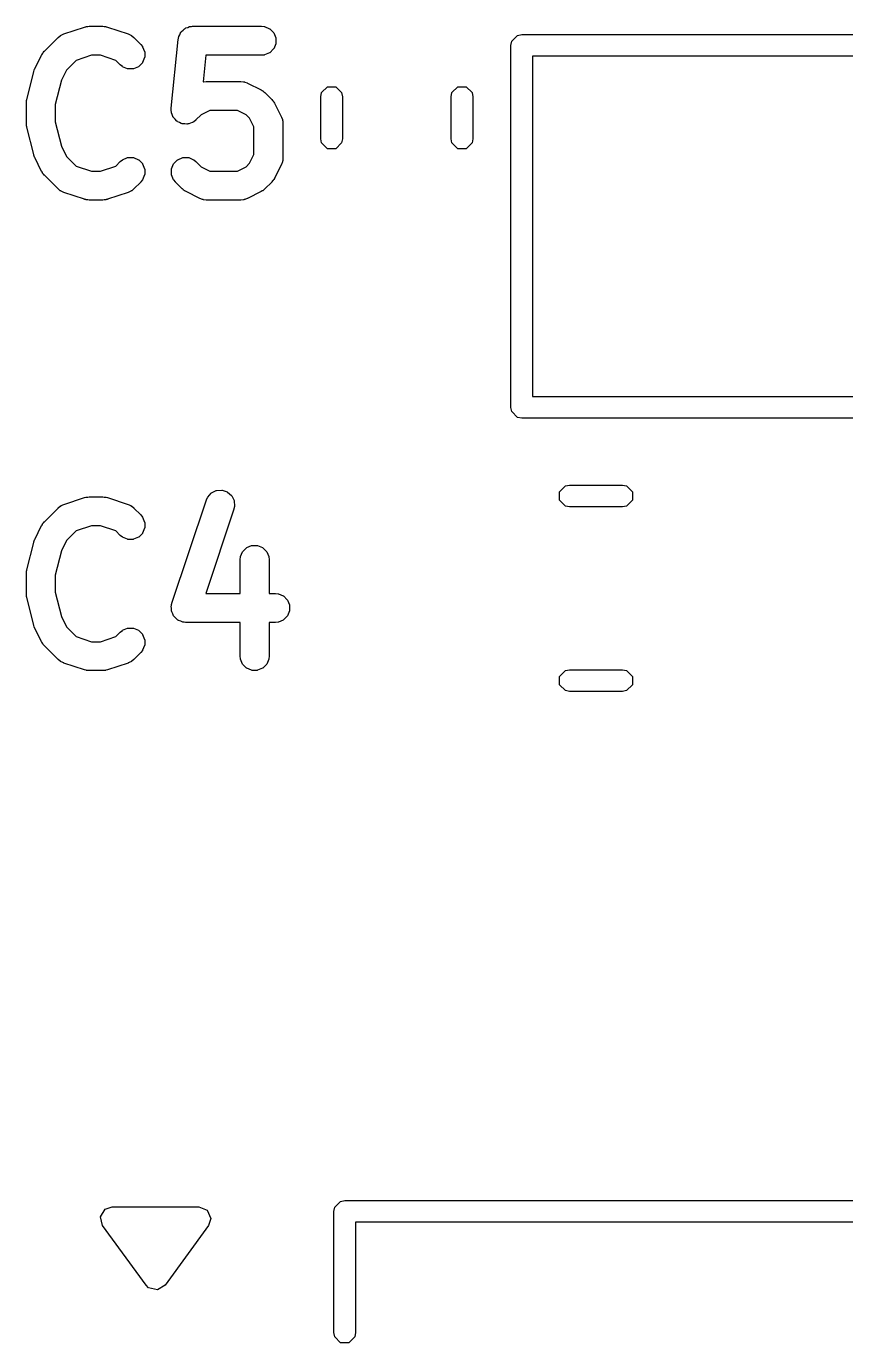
# Model space of a CAD drawing. Extents: x 125.7 to 173.8, y -124.1 to -88.3.
# Drawn here: x 142.09 to 146.62, y -106.06 to -98.78 of the extents above; entities that cross this region are included whole.
import ezdxf

# ---------------------------------------------------------------- set-up
doc = ezdxf.new("R2010")
doc.units = 0
doc.layers.add('BLACK', color=7, linetype='CONTINUOUS')

msp = doc.modelspace()

# ---------------------------------------------------------------- linework, layer by layer
at = {"layer": 'BLACK', "linetype": 'CONTINUOUS'}
for p, q in [((142.267604, -98.843492), (142.278969, -98.834164)), ((142.278969, -98.834164), (142.280226, -98.83341)), ((142.280226, -98.83341), (142.281971, -98.832686)), ((142.281971, -98.832686), (142.283392, -98.831455)), ((142.283392, -98.831455), (142.284629, -98.830667)), ((142.284629, -98.830667), (142.298054, -98.824673)), ((142.298054, -98.824673), (142.298511, -98.824496)), ((142.298511, -98.824496), (142.412797, -98.786401)), ((142.412797, -98.786401), (142.413269, -98.786269)), ((142.413269, -98.786269), (142.420107, -98.784713)), ((142.420107, -98.784713), (142.421551, -98.784116)), ((142.421551, -98.784116), (142.422972, -98.78376)), ((142.422972, -98.78376), (142.425315, -98.783528)), ((142.425315, -98.783528), (142.427608, -98.783008)), ((142.427608, -98.783008), (142.429069, -98.782897)), ((142.429069, -98.782897), (142.430617, -98.783006)), ((142.430617, -98.783006), (142.437605, -98.782319)), ((142.437605, -98.782319), (142.438095, -98.782295)), ((142.438095, -98.782295), (142.514286, -98.782295)), ((142.514286, -98.782295), (142.514776, -98.782319)), ((142.514776, -98.782319), (142.521762, -98.783006)), ((142.521762, -98.783006), (142.523312, -98.782897)), ((142.523312, -98.782897), (142.524774, -98.783008)), ((142.524774, -98.783008), (142.527066, -98.783528)), ((142.527066, -98.783528), (142.529409, -98.78376)), ((142.529409, -98.78376), (142.530831, -98.784116)), ((142.530831, -98.784116), (142.532275, -98.784713)), ((142.532275, -98.784713), (142.539112, -98.786269)), ((142.539112, -98.786269), (142.539584, -98.786401)), ((142.539584, -98.786401), (142.653869, -98.824496)), ((142.653869, -98.824496), (142.654326, -98.824673)), ((142.654326, -98.824673), (142.667752, -98.830667)), ((142.667752, -98.830667), (142.66899, -98.831456)), ((142.66899, -98.831456), (142.670412, -98.832689)), ((142.670412, -98.832689), (142.672151, -98.83341)), ((142.672151, -98.83341), (142.67341, -98.834164)), ((142.67341, -98.834164), (142.684775, -98.843491)), ((142.931872, -98.844476), (142.932884, -98.839433)), ((142.932884, -98.839433), (142.93338, -98.838052)), ((142.93338, -98.838052), (142.938445, -98.828609)), ((142.938445, -98.828609), (142.942545, -98.818713)), ((142.942545, -98.818713), (142.943628, -98.817092)), ((142.943628, -98.817092), (142.945777, -98.814941)), ((142.945777, -98.814941), (142.947214, -98.812265)), ((142.947214, -98.812265), (142.948453, -98.810759)), ((142.948453, -98.810759), (142.956747, -98.803971)), ((142.956747, -98.803971), (142.964321, -98.796399)), ((142.964321, -98.796399), (142.965941, -98.795316)), ((142.965941, -98.795316), (142.968748, -98.794151)), ((142.968748, -98.794151), (142.971103, -98.792227)), ((142.971103, -98.792227), (142.972823, -98.791311)), ((142.972823, -98.791311), (142.983081, -98.788215)), ((142.983081, -98.788215), (142.992979, -98.784116)), ((142.992979, -98.784116), (142.994401, -98.78376)), ((142.994401, -98.78376), (142.999521, -98.783254)), ((142.999521, -98.783254), (143.000843, -98.782857)), ((143.000843, -98.782857), (143.002779, -98.78267)), ((143.002779, -98.78267), (143.004113, -98.782802)), ((143.004113, -98.782802), (143.009035, -98.782319)), ((143.009035, -98.782319), (143.009524, -98.782295)), ((143.009524, -98.782295), (143.390476, -98.782295)), ((143.390476, -98.782295), (143.390966, -98.782319)), ((143.390966, -98.782319), (143.405598, -98.78376)), ((143.405598, -98.78376), (143.407021, -98.784117)), ((143.407021, -98.784117), (143.434057, -98.795316)), ((143.434057, -98.795316), (143.43568, -98.796399)), ((143.43568, -98.796399), (143.456372, -98.817091)), ((143.456372, -98.817091), (143.457455, -98.818714)), ((143.457455, -98.818714), (143.468654, -98.84575)), ((144.772067, -98.864539), (144.804539, -98.832067)), ((144.804539, -98.832067), (144.8275, -98.8275)), ((144.8275, -98.8275), (148.6875, -98.8275)), ((142.19105, -98.920011), (142.26724, -98.843821)), ((142.26724, -98.843821), (142.267604, -98.843492)), ((142.684775, -98.843491), (142.685138, -98.84382)), ((142.685138, -98.84382), (142.723234, -98.881915)), ((142.723234, -98.881915), (142.723564, -98.882279)), ((142.723564, -98.882279), (142.732892, -98.893644)), ((142.732892, -98.893644), (142.733646, -98.894903)), ((142.733646, -98.894903), (142.744845, -98.921939)), ((142.891825, -99.235286), (142.929921, -98.854334)), ((142.929921, -98.854334), (142.929994, -98.853849)), ((142.929994, -98.853849), (142.930965, -98.849004)), ((142.930965, -98.847663), (142.931345, -98.845751)), ((142.930965, -98.849004), (142.930965, -98.847663)), ((142.931345, -98.845751), (142.931872, -98.844476)), ((143.456372, -98.907499), (143.43568, -98.928191)), ((143.457455, -98.905876), (143.456372, -98.907499)), ((143.468654, -98.87884), (143.457455, -98.905876)), ((143.468654, -98.84575), (143.469035, -98.847663)), ((143.469035, -98.876927), (143.468654, -98.87884)), ((143.469035, -98.847663), (143.469035, -98.876927)), ((144.7675, -98.8875), (144.772067, -98.864539)), ((144.7675, -100.8875), (144.7675, -98.8875)), ((142.13797, -99.016994), (142.176065, -98.940803)), ((142.176065, -98.940803), (142.176305, -98.940376)), ((142.176305, -98.940376), (142.180045, -98.93443)), ((142.180045, -98.93443), (142.180641, -98.932996)), ((142.180641, -98.932996), (142.181394, -98.93174)), ((142.181394, -98.93174), (142.182883, -98.929924)), ((142.182883, -98.929924), (142.184138, -98.927932)), ((142.184138, -98.927932), (142.185092, -98.92682)), ((142.185092, -98.92682), (142.186269, -98.925798)), ((142.186269, -98.925798), (142.190721, -98.920375)), ((142.190721, -98.920375), (142.19105, -98.920011)), ((142.367024, -98.970311), (142.313366, -99.02397)), ((142.451075, -98.942295), (142.367024, -98.970311)), ((142.501306, -98.942295), (142.451075, -98.942295)), ((142.585355, -98.970311), (142.501306, -98.942295)), ((142.6101, -98.995055), (142.585355, -98.970311)), ((142.732564, -98.983688), (142.711871, -99.004381)), ((142.733647, -98.982065), (142.732564, -98.983688)), ((142.744845, -98.955028), (142.733647, -98.982065)), ((142.744845, -98.921939), (142.745226, -98.923852)), ((142.745226, -98.953115), (142.744845, -98.955028)), ((142.745226, -98.923852), (142.745226, -98.953115)), ((143.081923, -98.942295), (143.06719, -99.089616)), ((143.390476, -98.942295), (143.081923, -98.942295)), ((143.390966, -98.942271), (143.390476, -98.942295)), ((143.405598, -98.94083), (143.390966, -98.942271)), ((143.407021, -98.940473), (143.405598, -98.94083)), ((143.434057, -98.929274), (143.407021, -98.940473)), ((143.43568, -98.928191), (143.434057, -98.929274)), ((148.6875, -98.9475), (144.8875, -98.9475)), ((144.8875, -98.9475), (144.8875, -100.8275)), ((142.093816, -99.185748), (142.131912, -99.033367)), ((142.131912, -99.033367), (142.132053, -99.032901)), ((142.132053, -99.032901), (142.132266, -99.032303)), ((142.132266, -99.032303), (142.132517, -99.031176)), ((142.132517, -99.031176), (142.134822, -99.025147)), ((142.134822, -99.025147), (142.137002, -99.019052)), ((142.137002, -99.019052), (142.137548, -99.018026)), ((142.137548, -99.018026), (142.137774, -99.017439)), ((142.137774, -99.017439), (142.13797, -99.016994)), ((142.313366, -99.02397), (142.285006, -99.080688)), ((142.610463, -98.995384), (142.6101, -98.995055)), ((142.621828, -99.004711), (142.610463, -98.995384)), ((142.623087, -99.005465), (142.621828, -99.004711)), ((142.650123, -99.016663), (142.623087, -99.005465)), ((142.652036, -99.017044), (142.650123, -99.016663)), ((142.681299, -99.017044), (142.652036, -99.017044)), ((142.683212, -99.016663), (142.681299, -99.017044)), ((142.710248, -99.005464), (142.683212, -99.016663)), ((142.711871, -99.004381), (142.710248, -99.005464)), ((142.285006, -99.080688), (142.251428, -99.215003)), ((143.06719, -99.089616), (143.067426, -99.089599)), ((143.067426, -99.089599), (143.069169, -99.088878)), ((143.069169, -99.088878), (143.070592, -99.088522)), ((143.070592, -99.088522), (143.085224, -99.087081)), ((143.085224, -99.087081), (143.085714, -99.087057)), ((143.085714, -99.087057), (143.27619, -99.087057)), ((143.27619, -99.087057), (143.27668, -99.087081)), ((143.27668, -99.087081), (143.291312, -99.088522)), ((143.291312, -99.088522), (143.292735, -99.088879)), ((143.292735, -99.088879), (143.294474, -99.089599)), ((143.294474, -99.089599), (143.296353, -99.089733)), ((143.296353, -99.089733), (143.297786, -99.09005)), ((143.297786, -99.09005), (143.311518, -99.095305)), ((143.311518, -99.095305), (143.311967, -99.095503)), ((143.311967, -99.095503), (143.388158, -99.133598)), ((143.722067, -99.148704), (143.754539, -99.116232)), ((143.754539, -99.116232), (143.800461, -99.116232)), ((143.800461, -99.116232), (143.832933, -99.148704)), ((144.442067, -99.148704), (144.474539, -99.116232)), ((144.474539, -99.116232), (144.520461, -99.116232)), ((144.520461, -99.116232), (144.552933, -99.148704)), ((142.091428, -99.205152), (142.091452, -99.204663)), ((142.091428, -99.319438), (142.091428, -99.205152)), ((142.091452, -99.204663), (142.091642, -99.202723)), ((142.091571, -99.200775), (142.092361, -99.195427)), ((142.091571, -99.20224), (142.091571, -99.200775)), ((142.091642, -99.202723), (142.091571, -99.20224)), ((142.092361, -99.195427), (142.092893, -99.19003)), ((142.092893, -99.19003), (142.093248, -99.18861)), ((142.093248, -99.18861), (142.093435, -99.188157)), ((142.093435, -99.188157), (142.093721, -99.186228)), ((142.093721, -99.186228), (142.093816, -99.185748)), ((143.388158, -99.133598), (143.388585, -99.133838)), ((143.388585, -99.133838), (143.394526, -99.137576)), ((143.394526, -99.137576), (143.395964, -99.138173)), ((143.395964, -99.138173), (143.397222, -99.138928)), ((143.397222, -99.138928), (143.399032, -99.140414)), ((143.399032, -99.140414), (143.401028, -99.14167)), ((143.401028, -99.14167), (143.402143, -99.142626)), ((143.402143, -99.142626), (143.403166, -99.143806)), ((143.403166, -99.143806), (143.408586, -99.148254)), ((143.408586, -99.148254), (143.40895, -99.148583)), ((143.40895, -99.148583), (143.447045, -99.186678)), ((143.447045, -99.186678), (143.447374, -99.187042)), ((143.447374, -99.187042), (143.451823, -99.192464)), ((143.451823, -99.192464), (143.453002, -99.193486)), ((143.453002, -99.193486), (143.453958, -99.194601)), ((143.453958, -99.194601), (143.45521, -99.196591)), ((143.45521, -99.196591), (143.4567, -99.198406)), ((143.4567, -99.198406), (143.457455, -99.199665)), ((143.457455, -99.199665), (143.458049, -99.201099)), ((143.458049, -99.201099), (143.46179, -99.207043)), ((143.7175, -99.171665), (143.722067, -99.148704)), ((143.7175, -99.403335), (143.7175, -99.171665)), ((143.832933, -99.148704), (143.8375, -99.171665)), ((143.8375, -99.171665), (143.8375, -99.403335)), ((144.4375, -99.171665), (144.442067, -99.148704)), ((144.4375, -99.403335), (144.4375, -99.171665)), ((144.552933, -99.148704), (144.5575, -99.171665)), ((144.5575, -99.171665), (144.5575, -99.403335)), ((142.251428, -99.215003), (142.251428, -99.309585)), ((142.891778, -99.25048), (142.8918, -99.235777)), ((142.891991, -99.251932), (142.891778, -99.25048)), ((142.8918, -99.235777), (142.891825, -99.235286)), ((142.892869, -99.254841), (142.891991, -99.251932)), ((142.892869, -99.257877), (142.892869, -99.254841)), ((142.893249, -99.25979), (142.892869, -99.257877)), ((142.897347, -99.269686), (142.893249, -99.25979)), ((142.900444, -99.279948), (142.897347, -99.269686)), ((143.056913, -99.270899), (143.027996, -99.299817)), ((143.104599, -99.247057), (143.056913, -99.270899)), ((143.257305, -99.247057), (143.104599, -99.247057)), ((143.30499, -99.270899), (143.257305, -99.247057)), ((143.324728, -99.290637), (143.30499, -99.270899)), ((143.46179, -99.207043), (143.46203, -99.20747)), ((143.46203, -99.20747), (143.500125, -99.283661)), ((142.091452, -99.319927), (142.091428, -99.319438)), ((142.091642, -99.321867), (142.091452, -99.319927)), ((142.091571, -99.322351), (142.091642, -99.321867)), ((142.091571, -99.323815), (142.091571, -99.322351)), ((142.092361, -99.329161), (142.091571, -99.323815)), ((142.092893, -99.33456), (142.092361, -99.329161)), ((142.093249, -99.335981), (142.092893, -99.33456)), ((142.093435, -99.336431), (142.093249, -99.335981)), ((142.093721, -99.338361), (142.093435, -99.336431)), ((142.093816, -99.338842), (142.093721, -99.338361)), ((142.131912, -99.491223), (142.093816, -99.338842)), ((142.251428, -99.309585), (142.285006, -99.443899)), ((142.901361, -99.281669), (142.900444, -99.279948)), ((142.903286, -99.284021), (142.901361, -99.281669)), ((142.904448, -99.286827), (142.903286, -99.284021)), ((142.905531, -99.28845), (142.904448, -99.286827)), ((142.913113, -99.296032), (142.905531, -99.28845)), ((142.919892, -99.304317), (142.913113, -99.296032)), ((142.921399, -99.305557), (142.919892, -99.304317)), ((142.924071, -99.30699), (142.921399, -99.305557)), ((142.926224, -99.309143), (142.924071, -99.30699)), ((142.927847, -99.310226), (142.926224, -99.309143)), ((142.937739, -99.314322), (142.927847, -99.310226)), ((142.947185, -99.319391), (142.937739, -99.314322)), ((142.949053, -99.31996), (142.947185, -99.319391)), ((142.952074, -99.320261), (142.949053, -99.31996)), ((142.954882, -99.321425), (142.952074, -99.320261)), ((142.956796, -99.321806), (142.954882, -99.321425)), ((142.96751, -99.321806), (142.956796, -99.321806)), ((142.97817, -99.322872), (142.96751, -99.321806)), ((142.980112, -99.322684), (142.97817, -99.322872)), ((142.983022, -99.321806), (142.980112, -99.322684)), ((142.986058, -99.321806), (142.983022, -99.321806)), ((142.987971, -99.321425), (142.986058, -99.321806)), ((142.997861, -99.317328), (142.987971, -99.321425)), ((143.008128, -99.314231), (142.997861, -99.317328)), ((143.009851, -99.313313), (143.008128, -99.314231)), ((143.0122, -99.311389), (143.009851, -99.313313)), ((143.015007, -99.310228), (143.0122, -99.311389)), ((143.016267, -99.309473), (143.015007, -99.310228)), ((143.027632, -99.300146), (143.016267, -99.309473)), ((143.027996, -99.299817), (143.027632, -99.300146)), ((143.348571, -99.338322), (143.324728, -99.290637)), ((143.348571, -99.491028), (143.348571, -99.338322)), ((143.500125, -99.283661), (143.500323, -99.28411)), ((143.500323, -99.28411), (143.505578, -99.297842)), ((143.505578, -99.297842), (143.505896, -99.299276)), ((143.505896, -99.299276), (143.506028, -99.301154)), ((143.506028, -99.301154), (143.506749, -99.302892)), ((143.506749, -99.302892), (143.507106, -99.304316)), ((143.507106, -99.304316), (143.508547, -99.318948)), ((143.508547, -99.318948), (143.508571, -99.319438)), ((143.508571, -99.319438), (143.508571, -99.509914)), ((143.722067, -99.426296), (143.7175, -99.403335)), ((143.8375, -99.403335), (143.832933, -99.426296)), ((144.442067, -99.426296), (144.4375, -99.403335)), ((144.5575, -99.403335), (144.552933, -99.426296)), ((142.132054, -99.49169), (142.131912, -99.491223)), ((142.132265, -99.492281), (142.132054, -99.49169)), ((142.132517, -99.493414), (142.132265, -99.492281)), ((142.134822, -99.499441), (142.132517, -99.493414)), ((142.285006, -99.443899), (142.313366, -99.500618)), ((143.324727, -99.538715), (143.348571, -99.491028)), ((143.754539, -99.458768), (143.722067, -99.426296)), ((143.800461, -99.458768), (143.754539, -99.458768)), ((143.832933, -99.426296), (143.800461, -99.458768)), ((144.474539, -99.458768), (144.442067, -99.426296)), ((144.520461, -99.458768), (144.474539, -99.458768)), ((144.552933, -99.426296), (144.520461, -99.458768)), ((142.137002, -99.505538), (142.134822, -99.499441)), ((142.137548, -99.506561), (142.137002, -99.505538)), ((142.137773, -99.507149), (142.137548, -99.506561)), ((142.13797, -99.507596), (142.137773, -99.507149)), ((142.176065, -99.583786), (142.13797, -99.507596)), ((142.313366, -99.500618), (142.367026, -99.554279)), ((142.367026, -99.554279), (142.451075, -99.582295)), ((142.501306, -99.582295), (142.585354, -99.554279)), ((142.585354, -99.554279), (142.610098, -99.529535)), ((142.610098, -99.529535), (142.610462, -99.529206)), ((142.610462, -99.529206), (142.621827, -99.519878)), ((142.621827, -99.519878), (142.623086, -99.519124)), ((142.623086, -99.519124), (142.650123, -99.507926)), ((142.650123, -99.507926), (142.652036, -99.507545)), ((142.652036, -99.507545), (142.681299, -99.507545)), ((142.681299, -99.507545), (142.683212, -99.507926)), ((142.683212, -99.507926), (142.710248, -99.519124)), ((142.710248, -99.519124), (142.711871, -99.520207)), ((142.711871, -99.520207), (142.732564, -99.5409)), ((142.732564, -99.5409), (142.733647, -99.542523)), ((142.733647, -99.542523), (142.744845, -99.569559)), ((142.89325, -99.56956), (142.904449, -99.542523)), ((142.904449, -99.542523), (142.905532, -99.5409)), ((142.905532, -99.5409), (142.926224, -99.520208)), ((142.926224, -99.520208), (142.927847, -99.519125)), ((142.927847, -99.519125), (142.954884, -99.507926)), ((142.954884, -99.507926), (142.956797, -99.507545)), ((142.956797, -99.507545), (142.986059, -99.507545)), ((142.986059, -99.507545), (142.987972, -99.507926)), ((142.987972, -99.507926), (143.015009, -99.519125)), ((143.015009, -99.519125), (143.016268, -99.519879)), ((143.016268, -99.519879), (143.027633, -99.529206)), ((143.027633, -99.529206), (143.027997, -99.529535)), ((143.027997, -99.529535), (143.056915, -99.558453)), ((143.056915, -99.558453), (143.104599, -99.582295)), ((143.257305, -99.582295), (143.30499, -99.558452)), ((143.30499, -99.558452), (143.324727, -99.538715)), ((143.500125, -99.545691), (143.46203, -99.621881)), ((143.500323, -99.545242), (143.500125, -99.545691)), ((143.505578, -99.53151), (143.500323, -99.545242)), ((143.505896, -99.530076), (143.505578, -99.53151)), ((143.506028, -99.528198), (143.505896, -99.530076)), ((143.506749, -99.526461), (143.506028, -99.528198)), ((143.507106, -99.525036), (143.506749, -99.526461)), ((143.508547, -99.510404), (143.507106, -99.525036)), ((143.508571, -99.509914), (143.508547, -99.510404)), ((142.176305, -99.584214), (142.176065, -99.583786)), ((142.180045, -99.590157), (142.176305, -99.584214)), ((142.180639, -99.591589), (142.180045, -99.590157)), ((142.181393, -99.592848), (142.180639, -99.591589)), ((142.182883, -99.594664), (142.181393, -99.592848)), ((142.184138, -99.596657), (142.182883, -99.594664)), ((142.185093, -99.597771), (142.184138, -99.596657)), ((142.186273, -99.598794), (142.185093, -99.597771)), ((142.190721, -99.604214), (142.186273, -99.598794)), ((142.19105, -99.604578), (142.190721, -99.604214)), ((142.26724, -99.680769), (142.19105, -99.604578)), ((142.451075, -99.582295), (142.501306, -99.582295)), ((142.732893, -99.630944), (142.723565, -99.642309)), ((142.733647, -99.629685), (142.732893, -99.630944)), ((142.744845, -99.602648), (142.733647, -99.629685)), ((142.744845, -99.569559), (142.745226, -99.571472)), ((142.745226, -99.600735), (142.744845, -99.602648)), ((142.745226, -99.571472), (142.745226, -99.600735)), ((142.892869, -99.571473), (142.89325, -99.56956)), ((142.892869, -99.600735), (142.892869, -99.571473)), ((142.89325, -99.602648), (142.892869, -99.600735)), ((142.904449, -99.629685), (142.89325, -99.602648)), ((142.905203, -99.630944), (142.904449, -99.629685)), ((142.91453, -99.642309), (142.905203, -99.630944)), ((143.104599, -99.582295), (143.257305, -99.582295)), ((143.451822, -99.636887), (143.447375, -99.642308)), ((143.453, -99.635867), (143.451822, -99.636887)), ((143.453958, -99.63475), (143.453, -99.635867)), ((143.455209, -99.632759), (143.453958, -99.63475)), ((143.456701, -99.630944), (143.455209, -99.632759)), ((143.457457, -99.629682), (143.456701, -99.630944)), ((143.45805, -99.628246), (143.457457, -99.629682)), ((143.461789, -99.622309), (143.45805, -99.628246)), ((143.46203, -99.621881), (143.461789, -99.622309)), ((142.267604, -99.681098), (142.26724, -99.680769)), ((142.278969, -99.690425), (142.267604, -99.681098)), ((142.280228, -99.69118), (142.278969, -99.690425)), ((142.281969, -99.691901), (142.280228, -99.69118)), ((142.283391, -99.693134), (142.281969, -99.691901)), ((142.284629, -99.693923), (142.283391, -99.693134)), ((142.298054, -99.699917), (142.284629, -99.693923)), ((142.298511, -99.700094), (142.298054, -99.699917)), ((142.412797, -99.738189), (142.298511, -99.700094)), ((142.653869, -99.700094), (142.539584, -99.738189)), ((142.654326, -99.699917), (142.653869, -99.700094)), ((142.667752, -99.693923), (142.654326, -99.699917)), ((142.668991, -99.693133), (142.667752, -99.693923)), ((142.670412, -99.691899), (142.668991, -99.693133)), ((142.672151, -99.69118), (142.670412, -99.691899)), ((142.673411, -99.690425), (142.672151, -99.69118)), ((142.684776, -99.681098), (142.673411, -99.690425)), ((142.68514, -99.680769), (142.684776, -99.681098)), ((142.723236, -99.642673), (142.68514, -99.680769)), ((142.723565, -99.642309), (142.723236, -99.642673)), ((142.914859, -99.642673), (142.91453, -99.642309)), ((142.952955, -99.680769), (142.914859, -99.642673)), ((142.953319, -99.681098), (142.952955, -99.680769)), ((142.958743, -99.68555), (142.953319, -99.681098)), ((142.959764, -99.686727), (142.958743, -99.68555)), ((142.960876, -99.687681), (142.959764, -99.686727)), ((142.962863, -99.688932), (142.960876, -99.687681)), ((142.964684, -99.690426), (142.962863, -99.688932)), ((142.965944, -99.691181), (142.964684, -99.690426)), ((142.967384, -99.691777), (142.965944, -99.691181)), ((142.973319, -99.695513), (142.967384, -99.691777)), ((142.973747, -99.695754), (142.973319, -99.695513)), ((143.049937, -99.733849), (142.973747, -99.695754)), ((143.388158, -99.695754), (143.311967, -99.733849)), ((143.388586, -99.695513), (143.388158, -99.695754)), ((143.394522, -99.691775), (143.388586, -99.695513)), ((143.395962, -99.69118), (143.394522, -99.691775)), ((143.397222, -99.690424), (143.395962, -99.69118)), ((143.399032, -99.688937), (143.397222, -99.690424)), ((143.401028, -99.687682), (143.399032, -99.688937)), ((143.402143, -99.686725), (143.401028, -99.687682)), ((143.403164, -99.685546), (143.402143, -99.686725)), ((143.408587, -99.681097), (143.403164, -99.685546)), ((143.408951, -99.680767), (143.408587, -99.681097)), ((143.447046, -99.642671), (143.408951, -99.680767)), ((143.447375, -99.642308), (143.447046, -99.642671)), ((142.41327, -99.738322), (142.412797, -99.738189)), ((142.420111, -99.739877), (142.41327, -99.738322)), ((142.421549, -99.740473), (142.420111, -99.739877)), ((142.422974, -99.74083), (142.421549, -99.740473)), ((142.425317, -99.74106), (142.422974, -99.74083)), ((142.427606, -99.741581), (142.425317, -99.74106)), ((142.429071, -99.741693), (142.427606, -99.741581)), ((142.430619, -99.741582), (142.429071, -99.741693)), ((142.437605, -99.742271), (142.430619, -99.741582)), ((142.438095, -99.742295), (142.437605, -99.742271)), ((142.514286, -99.742295), (142.438095, -99.742295)), ((142.514777, -99.742271), (142.514286, -99.742295)), ((142.521761, -99.741582), (142.514777, -99.742271)), ((142.52331, -99.741693), (142.521761, -99.741582)), ((142.524775, -99.741581), (142.52331, -99.741693)), ((142.527062, -99.74106), (142.524775, -99.741581)), ((142.529407, -99.74083), (142.527062, -99.74106)), ((142.530833, -99.740473), (142.529407, -99.74083)), ((142.532271, -99.739876), (142.530833, -99.740473)), ((142.539111, -99.738322), (142.532271, -99.739876)), ((142.539584, -99.738189), (142.539111, -99.738322)), ((143.050386, -99.734047), (143.049937, -99.733849)), ((143.064118, -99.739302), (143.050386, -99.734047)), ((143.065552, -99.73962), (143.064118, -99.739302)), ((143.06743, -99.739752), (143.065552, -99.73962)), ((143.069168, -99.740473), (143.06743, -99.739752)), ((143.070592, -99.74083), (143.069168, -99.740473)), ((143.085224, -99.742271), (143.070592, -99.74083)), ((143.085714, -99.742295), (143.085224, -99.742271)), ((143.27619, -99.742295), (143.085714, -99.742295)), ((143.27668, -99.742271), (143.27619, -99.742295)), ((143.291312, -99.74083), (143.27668, -99.742271)), ((143.292737, -99.740473), (143.291312, -99.74083)), ((143.294474, -99.739752), (143.292737, -99.740473)), ((143.296352, -99.73962), (143.294474, -99.739752)), ((143.297786, -99.739302), (143.296352, -99.73962)), ((143.311518, -99.734047), (143.297786, -99.739302)), ((143.311967, -99.733849), (143.311518, -99.734047)), ((144.8875, -100.8275), (148.6875, -100.8275)), ((144.772067, -100.910461), (144.7675, -100.8875)), ((144.804539, -100.942933), (144.772067, -100.910461)), ((144.8275, -100.9475), (144.804539, -100.942933)), ((148.6875, -100.9475), (144.8275, -100.9475)), ((142.298511, -101.424496), (142.412797, -101.386401)), ((142.412797, -101.386401), (142.413269, -101.386269)), ((142.413269, -101.386269), (142.420107, -101.384713)), ((142.420107, -101.384713), (142.421551, -101.384116)), ((142.421551, -101.384116), (142.422972, -101.38376)), ((142.422972, -101.38376), (142.425315, -101.383528)), ((142.425315, -101.383528), (142.427608, -101.383008)), ((142.427608, -101.383008), (142.429069, -101.382897)), ((142.429069, -101.382897), (142.430617, -101.383006)), ((142.430617, -101.383006), (142.437605, -101.382319)), ((142.437605, -101.382319), (142.438095, -101.382295)), ((142.438095, -101.382295), (142.514286, -101.382295)), ((142.514286, -101.382295), (142.514776, -101.382319)), ((142.514776, -101.382319), (142.521762, -101.383006)), ((142.521762, -101.383006), (142.523312, -101.382897)), ((142.523312, -101.382897), (142.524774, -101.383008)), ((142.524774, -101.383008), (142.527066, -101.383528)), ((142.527066, -101.383528), (142.529409, -101.38376)), ((142.529409, -101.38376), (142.530831, -101.384116)), ((142.530831, -101.384116), (142.532275, -101.384713)), ((142.532275, -101.384713), (142.539112, -101.386269)), ((142.539112, -101.386269), (142.539584, -101.386401)), ((142.539584, -101.386401), (142.653869, -101.424496)), ((143.086188, -101.398445), (143.092182, -101.38502)), ((143.092182, -101.38502), (143.092971, -101.383782)), ((143.092971, -101.383782), (143.112145, -101.361675)), ((143.112145, -101.361675), (143.113686, -101.360479)), ((143.113686, -101.360479), (143.139859, -101.347392)), ((143.139859, -101.347392), (143.14174, -101.346877)), ((143.14174, -101.346877), (143.17093, -101.344802)), ((143.17093, -101.344802), (143.172866, -101.345046)), ((143.172866, -101.345046), (143.200629, -101.3543)), ((143.200629, -101.3543), (143.202324, -101.355266)), ((143.202324, -101.355266), (143.224431, -101.37444)), ((143.224431, -101.37444), (143.225627, -101.375981)), ((143.225627, -101.375981), (143.238713, -101.402155)), ((145.0358, -101.354539), (145.068272, -101.322067)), ((145.0358, -101.400461), (145.0358, -101.354539)), ((145.068272, -101.322067), (145.091233, -101.3175)), ((145.091233, -101.3175), (145.383767, -101.3175)), ((145.383767, -101.3175), (145.406728, -101.322067)), ((145.406728, -101.322067), (145.4392, -101.354539)), ((145.4392, -101.354539), (145.4392, -101.400461)), ((142.19105, -101.520011), (142.26724, -101.443821)), ((142.26724, -101.443821), (142.267604, -101.443492)), ((142.267604, -101.443492), (142.278969, -101.434164)), ((142.278969, -101.434164), (142.280226, -101.43341)), ((142.280226, -101.43341), (142.281971, -101.432686)), ((142.281971, -101.432686), (142.283392, -101.431455)), ((142.283392, -101.431455), (142.284629, -101.430667)), ((142.284629, -101.430667), (142.298054, -101.424673)), ((142.298054, -101.424673), (142.298511, -101.424496)), ((142.653869, -101.424496), (142.654326, -101.424673)), ((142.654326, -101.424673), (142.667752, -101.430667)), ((142.667752, -101.430667), (142.66899, -101.431456)), ((142.66899, -101.431456), (142.670412, -101.432689)), ((142.670412, -101.432689), (142.672151, -101.43341)), ((142.672151, -101.43341), (142.67341, -101.434164)), ((142.67341, -101.434164), (142.684775, -101.443491)), ((142.684775, -101.443491), (142.685138, -101.44382)), ((142.685138, -101.44382), (142.723234, -101.481915)), ((142.895534, -101.97033), (143.086011, -101.398902)), ((143.237799, -101.449498), (143.082422, -101.915628)), ((143.086011, -101.398902), (143.086188, -101.398445)), ((143.237932, -101.449026), (143.237799, -101.449498)), ((143.241192, -101.43469), (143.237932, -101.449026)), ((143.238713, -101.402155), (143.239228, -101.404036)), ((143.239228, -101.404036), (143.241303, -101.433226)), ((143.241303, -101.433226), (143.241192, -101.43469)), ((145.068272, -101.432933), (145.0358, -101.400461)), ((145.091233, -101.4375), (145.068272, -101.432933)), ((145.383767, -101.4375), (145.091233, -101.4375)), ((145.406728, -101.432933), (145.383767, -101.4375)), ((145.4392, -101.400461), (145.406728, -101.432933)), ((142.180045, -101.53443), (142.180641, -101.532996)), ((142.180641, -101.532996), (142.181394, -101.53174)), ((142.181394, -101.53174), (142.182883, -101.529924)), ((142.182883, -101.529924), (142.184138, -101.527932)), ((142.184138, -101.527932), (142.185092, -101.52682)), ((142.185092, -101.52682), (142.186269, -101.525798)), ((142.186269, -101.525798), (142.190721, -101.520375)), ((142.190721, -101.520375), (142.19105, -101.520011)), ((142.723234, -101.481915), (142.723564, -101.482279)), ((142.723564, -101.482279), (142.732892, -101.493644)), ((142.732892, -101.493644), (142.733646, -101.494903)), ((142.733646, -101.494903), (142.744845, -101.521939)), ((142.744845, -101.521939), (142.745226, -101.523852)), ((142.745226, -101.523852), (142.745226, -101.553115)), ((142.13797, -101.616994), (142.176065, -101.540803)), ((142.176065, -101.540803), (142.176305, -101.540376)), ((142.176305, -101.540376), (142.180045, -101.53443)), ((142.367024, -101.570311), (142.313366, -101.62397)), ((142.451075, -101.542295), (142.367024, -101.570311)), ((142.501306, -101.542295), (142.451075, -101.542295)), ((142.585355, -101.570311), (142.501306, -101.542295)), ((142.6101, -101.595055), (142.585355, -101.570311)), ((142.610463, -101.595384), (142.6101, -101.595055)), ((142.621828, -101.604711), (142.610463, -101.595384)), ((142.623087, -101.605465), (142.621828, -101.604711)), ((142.650123, -101.616663), (142.623087, -101.605465)), ((142.710248, -101.605464), (142.683212, -101.616663)), ((142.711871, -101.604381), (142.710248, -101.605464)), ((142.732564, -101.583688), (142.711871, -101.604381)), ((142.733647, -101.582065), (142.732564, -101.583688)), ((142.744845, -101.555028), (142.733647, -101.582065)), ((142.745226, -101.553115), (142.744845, -101.555028)), ((142.093816, -101.785748), (142.131912, -101.633367)), ((142.131912, -101.633367), (142.132053, -101.632901)), ((142.132053, -101.632901), (142.132266, -101.632303)), ((142.132266, -101.632303), (142.132517, -101.631176)), ((142.132517, -101.631176), (142.134822, -101.625147)), ((142.134822, -101.625147), (142.137002, -101.619052)), ((142.137002, -101.619052), (142.137548, -101.618026)), ((142.137548, -101.618026), (142.137774, -101.617439)), ((142.137774, -101.617439), (142.13797, -101.616994)), ((142.313366, -101.62397), (142.285006, -101.680688)), ((142.652036, -101.617044), (142.650123, -101.616663)), ((142.681299, -101.617044), (142.652036, -101.617044)), ((142.683212, -101.616663), (142.681299, -101.617044)), ((143.286485, -101.683757), (143.307177, -101.663065)), ((143.307177, -101.663065), (143.3088, -101.661982)), ((143.3088, -101.661982), (143.335836, -101.650783)), ((143.335836, -101.650783), (143.337749, -101.650402)), ((143.337749, -101.650402), (143.367013, -101.650402)), ((143.367013, -101.650402), (143.368926, -101.650783)), ((143.368926, -101.650783), (143.395962, -101.661982)), ((143.395962, -101.661982), (143.397585, -101.663065)), ((143.397585, -101.663065), (143.418277, -101.683757)), ((142.285006, -101.680688), (142.251428, -101.815003)), ((143.272381, -101.728961), (143.272405, -101.728471)), ((143.272381, -101.915628), (143.272381, -101.728961)), ((143.272405, -101.728471), (143.273846, -101.713839)), ((143.273846, -101.713839), (143.274203, -101.712416)), ((143.274203, -101.712416), (143.285402, -101.68538)), ((143.285402, -101.68538), (143.286485, -101.683757)), ((143.418277, -101.683757), (143.41936, -101.68538)), ((143.41936, -101.68538), (143.430559, -101.712416)), ((143.430559, -101.712416), (143.430916, -101.713839)), ((143.430916, -101.713839), (143.432357, -101.728471)), ((143.432357, -101.728471), (143.432381, -101.728961)), ((143.432381, -101.728961), (143.432381, -101.915628)), ((142.091428, -101.805152), (142.091452, -101.804663)), ((142.091428, -101.919438), (142.091428, -101.805152)), ((142.091452, -101.804663), (142.091642, -101.802723)), ((142.091571, -101.800775), (142.092361, -101.795427)), ((142.091571, -101.80224), (142.091571, -101.800775)), ((142.091642, -101.802723), (142.091571, -101.80224)), ((142.092361, -101.795427), (142.092893, -101.79003)), ((142.092893, -101.79003), (142.093248, -101.78861)), ((142.093248, -101.78861), (142.093435, -101.788157)), ((142.093435, -101.788157), (142.093721, -101.786228)), ((142.093721, -101.786228), (142.093816, -101.785748)), ((142.251428, -101.815003), (142.251428, -101.909585)), ((142.091452, -101.919927), (142.091428, -101.919438)), ((142.091642, -101.921867), (142.091452, -101.919927)), ((142.091571, -101.922351), (142.091642, -101.921867)), ((142.091571, -101.923815), (142.091571, -101.922351)), ((142.092361, -101.929161), (142.091571, -101.923815)), ((142.092893, -101.93456), (142.092361, -101.929161)), ((142.093249, -101.935981), (142.092893, -101.93456)), ((142.093435, -101.936431), (142.093249, -101.935981)), ((142.093721, -101.938361), (142.093435, -101.936431)), ((142.093816, -101.938842), (142.093721, -101.938361)), ((142.131912, -102.091223), (142.093816, -101.938842)), ((142.251428, -101.909585), (142.285006, -102.043899)), ((143.082422, -101.915628), (143.272381, -101.915628)), ((143.432381, -101.915628), (143.466667, -101.915628)), ((143.466667, -101.915628), (143.467157, -101.915652)), ((143.467157, -101.915652), (143.481789, -101.917093)), ((143.481789, -101.917093), (143.483212, -101.91745)), ((143.483212, -101.91745), (143.510248, -101.928649)), ((143.510248, -101.928649), (143.511871, -101.929732)), ((143.511871, -101.929732), (143.532563, -101.950424)), ((143.532563, -101.950424), (143.533646, -101.952047)), ((143.533646, -101.952047), (143.544845, -101.979083)), ((142.89203, -101.986602), (142.892141, -101.985139)), ((142.892869, -101.99841), (142.89203, -101.986602)), ((142.892141, -101.985139), (142.892869, -101.981937)), ((142.892869, -101.980996), (142.893249, -101.979084)), ((142.892869, -101.981937), (142.892869, -101.980996)), ((142.892869, -102.01026), (142.892869, -101.99841)), ((142.893249, -102.012173), (142.892869, -102.01026)), ((142.893249, -101.979084), (142.893846, -101.97764)), ((142.893969, -102.013914), (142.893249, -102.012173)), ((142.893846, -101.97764), (142.895402, -101.970802)), ((142.894104, -102.015794), (142.893969, -102.013914)), ((142.894619, -102.017674), (142.894104, -102.015794)), ((142.899917, -102.028271), (142.894619, -102.017674)), ((142.895402, -101.970802), (142.895534, -101.97033)), ((142.904449, -102.03921), (142.899917, -102.028271)), ((142.905532, -102.040832), (142.904449, -102.03921)), ((142.906863, -102.042163), (142.905532, -102.040832)), ((143.532563, -102.040832), (143.511871, -102.061524)), ((143.533646, -102.039209), (143.532563, -102.040832)), ((143.544845, -102.012173), (143.533646, -102.039209)), ((143.544845, -101.979083), (143.545226, -101.980996)), ((143.545226, -102.01026), (143.544845, -102.012173)), ((143.545226, -101.980996), (143.545226, -102.01026)), ((142.132054, -102.09169), (142.131912, -102.091223)), ((142.132265, -102.092281), (142.132054, -102.09169)), ((142.132517, -102.093414), (142.132265, -102.092281)), ((142.134822, -102.099441), (142.132517, -102.093414)), ((142.137002, -102.105538), (142.134822, -102.099441)), ((142.137548, -102.106561), (142.137002, -102.105538)), ((142.137773, -102.107149), (142.137548, -102.106561)), ((142.13797, -102.107596), (142.137773, -102.107149)), ((142.176065, -102.183786), (142.13797, -102.107596)), ((142.285006, -102.043899), (142.313366, -102.100618)), ((142.313366, -102.100618), (142.367026, -102.154279)), ((142.623086, -102.119124), (142.650123, -102.107926)), ((142.650123, -102.107926), (142.652036, -102.107545)), ((142.652036, -102.107545), (142.681299, -102.107545)), ((142.681299, -102.107545), (142.683212, -102.107926)), ((142.683212, -102.107926), (142.710248, -102.119124)), ((142.907706, -102.043848), (142.906863, -102.042163)), ((142.908902, -102.045388), (142.907706, -102.043848)), ((142.91784, -102.05314), (142.908902, -102.045388)), ((142.926224, -102.061524), (142.91784, -102.05314)), ((142.927847, -102.062608), (142.926224, -102.061524)), ((142.929586, -102.063328), (142.927847, -102.062608)), ((142.931009, -102.064562), (142.929586, -102.063328)), ((142.932704, -102.065528), (142.931009, -102.064562)), ((142.943939, -102.069273), (142.932704, -102.065528)), ((142.954883, -102.073806), (142.943939, -102.069273)), ((142.956307, -102.074163), (142.954883, -102.073806)), ((142.959571, -102.074483), (142.956307, -102.074163)), ((142.960465, -102.074782), (142.959571, -102.074483)), ((142.962404, -102.075026), (142.960465, -102.074782)), ((142.963952, -102.074915), (142.962404, -102.075026)), ((142.970938, -102.075604), (142.963952, -102.074915)), ((142.971428, -102.075628), (142.970938, -102.075604)), ((143.272381, -102.075628), (142.971428, -102.075628)), ((143.272381, -102.262295), (143.272381, -102.075628)), ((143.466667, -102.075628), (143.432381, -102.075628)), ((143.432381, -102.075628), (143.432381, -102.262295)), ((143.467157, -102.075604), (143.466667, -102.075628)), ((143.481789, -102.074163), (143.467157, -102.075604)), ((143.483212, -102.073806), (143.481789, -102.074163)), ((143.510248, -102.062607), (143.483212, -102.073806)), ((143.511871, -102.061524), (143.510248, -102.062607)), ((142.176305, -102.184214), (142.176065, -102.183786)), ((142.180045, -102.190157), (142.176305, -102.184214)), ((142.367026, -102.154279), (142.451075, -102.182295)), ((142.451075, -102.182295), (142.501306, -102.182295)), ((142.501306, -102.182295), (142.585354, -102.154279)), ((142.585354, -102.154279), (142.610098, -102.129535)), ((142.610098, -102.129535), (142.610462, -102.129206)), ((142.610462, -102.129206), (142.621827, -102.119878)), ((142.621827, -102.119878), (142.623086, -102.119124)), ((142.710248, -102.119124), (142.711871, -102.120207)), ((142.711871, -102.120207), (142.732564, -102.1409)), ((142.732564, -102.1409), (142.733647, -102.142523)), ((142.733647, -102.142523), (142.744845, -102.169559)), ((142.744845, -102.169559), (142.745226, -102.171472)), ((142.745226, -102.171472), (142.745226, -102.200735)), ((142.180639, -102.191589), (142.180045, -102.190157)), ((142.181393, -102.192848), (142.180639, -102.191589)), ((142.182883, -102.194664), (142.181393, -102.192848)), ((142.184138, -102.196657), (142.182883, -102.194664)), ((142.185093, -102.197771), (142.184138, -102.196657)), ((142.186273, -102.198794), (142.185093, -102.197771)), ((142.190721, -102.204214), (142.186273, -102.198794)), ((142.19105, -102.204578), (142.190721, -102.204214)), ((142.26724, -102.280769), (142.19105, -102.204578)), ((142.723236, -102.242673), (142.68514, -102.280769)), ((142.723565, -102.242309), (142.723236, -102.242673)), ((142.732893, -102.230944), (142.723565, -102.242309)), ((142.733647, -102.229685), (142.732893, -102.230944)), ((142.744845, -102.202648), (142.733647, -102.229685)), ((142.745226, -102.200735), (142.744845, -102.202648)), ((142.267604, -102.281098), (142.26724, -102.280769)), ((142.278969, -102.290425), (142.267604, -102.281098)), ((142.280228, -102.29118), (142.278969, -102.290425)), ((142.281969, -102.291901), (142.280228, -102.29118)), ((142.283391, -102.293134), (142.281969, -102.291901)), ((142.284629, -102.293923), (142.283391, -102.293134)), ((142.298054, -102.299917), (142.284629, -102.293923)), ((142.298511, -102.300094), (142.298054, -102.299917)), ((142.412797, -102.338189), (142.298511, -102.300094)), ((142.653869, -102.300094), (142.539584, -102.338189)), ((142.654326, -102.299917), (142.653869, -102.300094)), ((142.667752, -102.293923), (142.654326, -102.299917)), ((142.668991, -102.293133), (142.667752, -102.293923)), ((142.670412, -102.291899), (142.668991, -102.293133)), ((142.672151, -102.29118), (142.670412, -102.291899)), ((142.673411, -102.290425), (142.672151, -102.29118)), ((142.684776, -102.281098), (142.673411, -102.290425)), ((142.68514, -102.280769), (142.684776, -102.281098)), ((143.272405, -102.262785), (143.272381, -102.262295)), ((143.273846, -102.277417), (143.272405, -102.262785)), ((143.274203, -102.27884), (143.273846, -102.277417)), ((143.285402, -102.305876), (143.274203, -102.27884)), ((143.286485, -102.307499), (143.285402, -102.305876)), ((143.307177, -102.328191), (143.286485, -102.307499)), ((143.3088, -102.329274), (143.307177, -102.328191)), ((143.335836, -102.340473), (143.3088, -102.329274)), ((143.395962, -102.329274), (143.368926, -102.340473)), ((143.397585, -102.328191), (143.395962, -102.329274)), ((143.418277, -102.307499), (143.397585, -102.328191)), ((143.41936, -102.305876), (143.418277, -102.307499)), ((143.430559, -102.27884), (143.41936, -102.305876)), ((143.430916, -102.277417), (143.430559, -102.27884)), ((143.432357, -102.262785), (143.430916, -102.277417)), ((143.432381, -102.262295), (143.432357, -102.262785)), ((142.41327, -102.338322), (142.412797, -102.338189)), ((142.420111, -102.339877), (142.41327, -102.338322)), ((142.421549, -102.340473), (142.420111, -102.339877)), ((142.422974, -102.34083), (142.421549, -102.340473)), ((142.425317, -102.34106), (142.422974, -102.34083)), ((142.427606, -102.341581), (142.425317, -102.34106)), ((142.429071, -102.341693), (142.427606, -102.341581)), ((142.430619, -102.341582), (142.429071, -102.341693)), ((142.437605, -102.342271), (142.430619, -102.341582)), ((142.438095, -102.342295), (142.437605, -102.342271)), ((142.514286, -102.342295), (142.438095, -102.342295)), ((142.514777, -102.342271), (142.514286, -102.342295)), ((142.521761, -102.341582), (142.514777, -102.342271)), ((142.52331, -102.341693), (142.521761, -102.341582)), ((142.524775, -102.341581), (142.52331, -102.341693)), ((142.527062, -102.34106), (142.524775, -102.341581)), ((142.529407, -102.34083), (142.527062, -102.34106)), ((142.530833, -102.340473), (142.529407, -102.34083)), ((142.532271, -102.339876), (142.530833, -102.340473)), ((142.539111, -102.338322), (142.532271, -102.339876)), ((142.539584, -102.338189), (142.539111, -102.338322)), ((143.337749, -102.340854), (143.335836, -102.340473)), ((143.367013, -102.340854), (143.337749, -102.340854)), ((143.368926, -102.340473), (143.367013, -102.340854)), ((145.0358, -102.374539), (145.068272, -102.342067)), ((145.0358, -102.420461), (145.0358, -102.374539)), ((145.068272, -102.342067), (145.091233, -102.3375)), ((145.091233, -102.3375), (145.383767, -102.3375)), ((145.383767, -102.3375), (145.406728, -102.342067)), ((145.406728, -102.342067), (145.4392, -102.374539)), ((145.4392, -102.374539), (145.4392, -102.420461)), ((145.068272, -102.452933), (145.0358, -102.420461)), ((145.091233, -102.4575), (145.068272, -102.452933)), ((145.383767, -102.4575), (145.091233, -102.4575)), ((145.406728, -102.452933), (145.383767, -102.4575)), ((145.4392, -102.420461), (145.406728, -102.452933)), ((142.526769, -105.317432), (142.565, -105.305)), ((142.565, -105.305), (143.045, -105.305)), ((143.045, -105.305), (143.090962, -105.324038)), ((143.79, -105.33), (143.794567, -105.307039)), ((143.794567, -105.307039), (143.827039, -105.274567)), ((143.827039, -105.274567), (143.85, -105.27)), ((143.85, -105.27), (150.87, -105.27)), ((142.500795, -105.359862), (142.526769, -105.317432)), ((142.512432, -105.408231), (142.500795, -105.359862)), ((143.090962, -105.324038), (143.11, -105.37)), ((143.11, -105.37), (143.097568, -105.408231)), ((143.79, -106), (143.79, -105.33)), ((142.752432, -105.738231), (142.512432, -105.408231)), ((143.097568, -105.408231), (142.857568, -105.738231)), ((150.81, -105.39), (143.91, -105.39)), ((143.91, -105.39), (143.91, -106)), ((142.766769, -105.752568), (142.752432, -105.738231)), ((142.857568, -105.738231), (142.815138, -105.764205)), ((142.815138, -105.764205), (142.766769, -105.752568)), ((143.794567, -106.022961), (143.79, -106)), ((143.827039, -106.055433), (143.794567, -106.022961)), ((143.905433, -106.022961), (143.872961, -106.055433)), ((143.91, -106), (143.905433, -106.022961)), ((143.872961, -106.055433), (143.827039, -106.055433))]:
    msp.add_line(p, q, dxfattribs=at)

doc.saveas('drawing.dxf')
